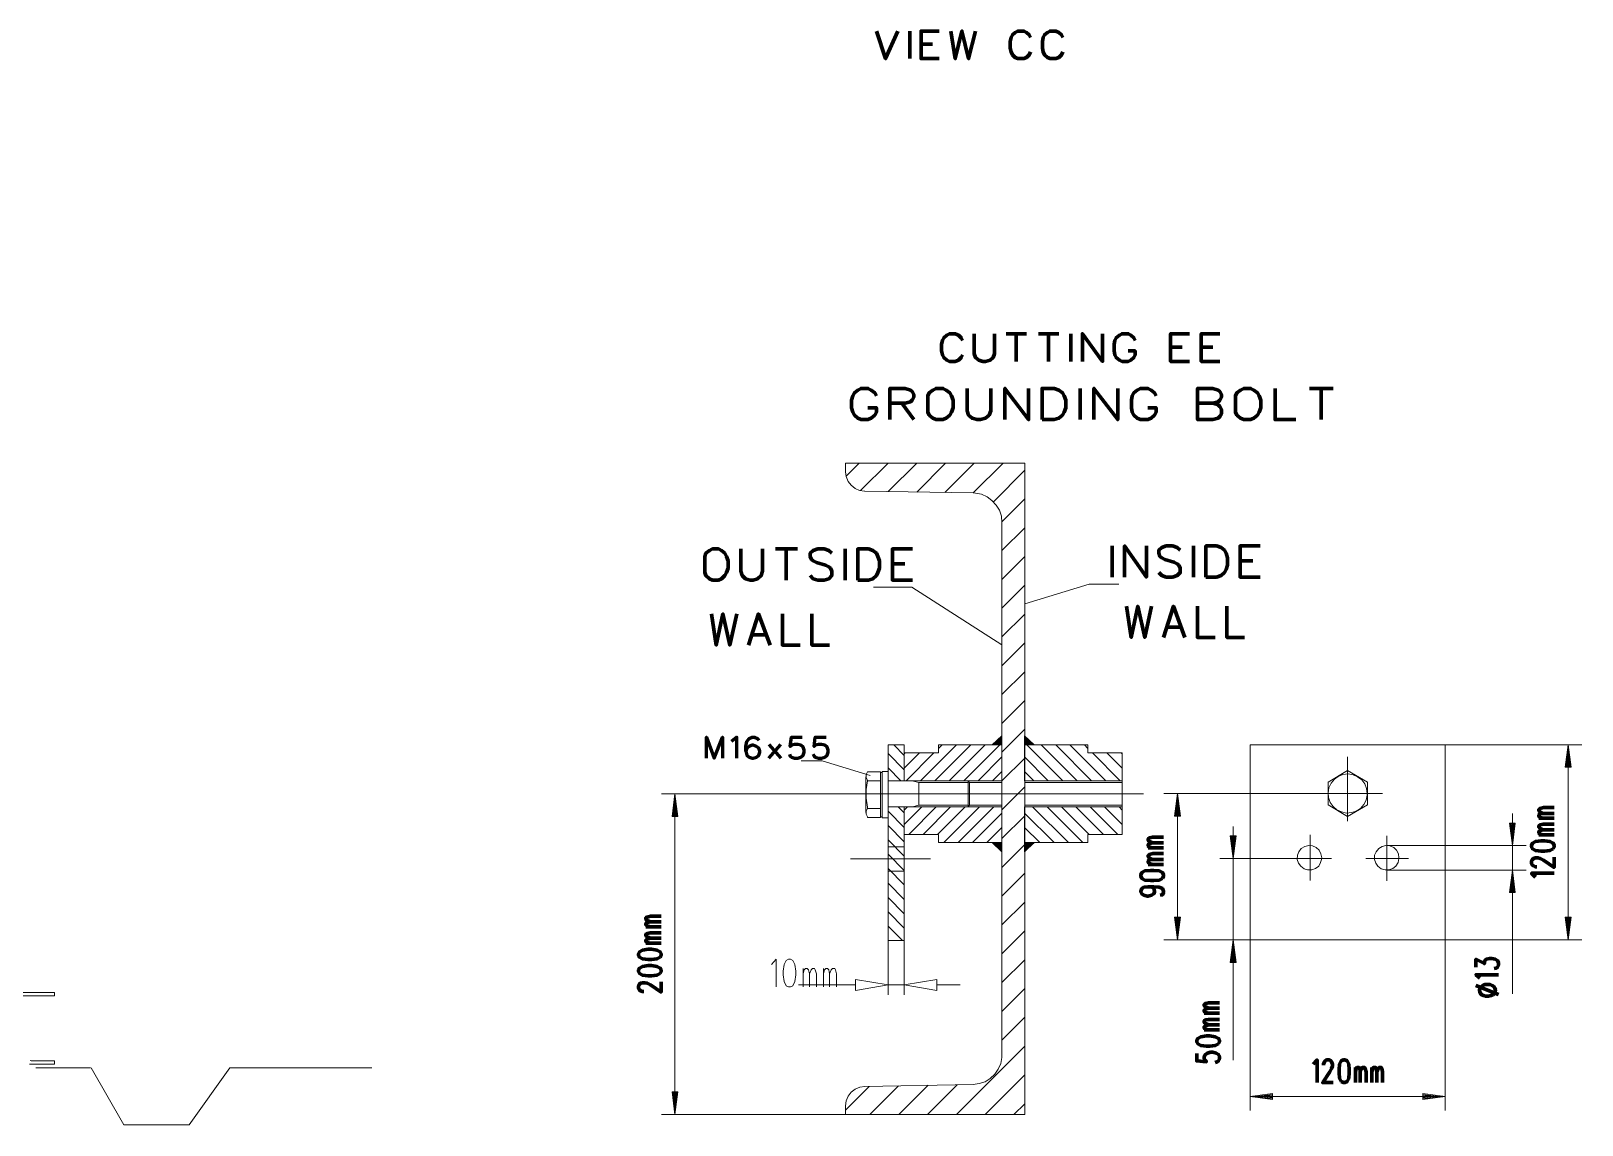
# Model space of a CAD drawing. Header units: metres. Extents: x 1223 to 5739, y -151236 to 19014.
# Drawn here: x 5093.3 to 5207.6, y -150854.6 to -150774 of the extents above; entities that cross this region are included whole.
import ezdxf

# ---------------------------------------------------------------- set-up
doc = ezdxf.new("R2010")
doc.units = ezdxf.units.M
doc.layers.add('PDF_Geometry', color=7, linetype='Continuous')

msp = doc.modelspace()

# ---------------------------------------------------------------- linework, layer by layer
at = {"layer": 'PDF_Geometry', "color": 8, "lineweight": 90}
for points in [[(5155.587, -150774.037), (5156.257, -150776.069), (5157.172, -150774.037)], [(5158.045, -150776.069), (5158.045, -150774.037)], [(5160.22, -150776.069), (5158.879, -150776.069), (5158.879, -150774.037), (5160.22, -150774.037)], [(5161.073, -150774.037), (5161.398, -150776.069), (5161.886, -150774.037), (5162.374, -150776.069), (5162.882, -150774.037)], [(5166.946, -150775.581), (5166.844, -150775.785), (5166.641, -150775.988), (5166.438, -150776.069), (5166.011, -150776.069), (5165.808, -150775.988), (5165.604, -150775.785), (5165.503, -150775.581), (5165.442, -150775.297), (5165.442, -150774.809), (5165.503, -150774.525), (5165.604, -150774.322), (5165.808, -150774.139), (5166.011, -150774.037), (5166.438, -150774.037), (5166.641, -150774.139), (5166.844, -150774.322), (5166.946, -150774.525)], [(5169.323, -150775.581), (5169.221, -150775.785), (5169.018, -150775.988), (5168.815, -150776.069), (5168.388, -150776.069), (5168.185, -150775.988), (5167.982, -150775.785), (5167.88, -150775.581), (5167.819, -150775.297), (5167.819, -150774.809), (5167.88, -150774.525), (5167.982, -150774.322), (5168.185, -150774.139), (5168.388, -150774.037), (5168.815, -150774.037), (5169.018, -150774.139), (5169.221, -150774.322), (5169.323, -150774.525)], [(5158.879, -150775.013), (5159.712, -150775.013)], [(5161.927, -150797.893), (5161.825, -150798.096), (5161.622, -150798.299), (5161.398, -150798.381), (5160.972, -150798.381), (5160.768, -150798.299), (5160.545, -150798.096), (5160.443, -150797.893), (5160.382, -150797.608), (5160.382, -150797.121), (5160.443, -150796.836), (5160.545, -150796.633), (5160.768, -150796.45), (5160.972, -150796.349), (5161.398, -150796.349), (5161.622, -150796.45), (5161.825, -150796.633), (5161.927, -150796.836)], [(5162.8, -150796.349), (5162.8, -150797.812), (5162.882, -150798.096), (5163.125, -150798.299), (5163.43, -150798.381), (5163.633, -150798.381), (5163.959, -150798.299), (5164.182, -150798.096), (5164.284, -150797.812), (5164.284, -150796.349)], [(5165.157, -150796.349), (5166.641, -150796.349)], [(5165.889, -150798.381), (5165.889, -150796.349)], [(5167.535, -150796.349), (5169.018, -150796.349)], [(5168.266, -150798.381), (5168.266, -150796.349)], [(5169.912, -150798.381), (5169.912, -150796.349)], [(5170.766, -150798.381), (5170.766, -150796.349), (5172.249, -150798.381), (5172.249, -150796.349)], [(5174.139, -150797.608), (5174.647, -150797.608), (5174.647, -150797.893), (5174.545, -150798.096), (5174.342, -150798.299), (5174.139, -150798.381), (5173.692, -150798.381), (5173.489, -150798.299), (5173.265, -150798.096), (5173.164, -150797.893), (5173.103, -150797.608), (5173.103, -150797.121), (5173.164, -150796.836), (5173.265, -150796.633), (5173.489, -150796.45), (5173.692, -150796.349), (5174.139, -150796.349), (5174.342, -150796.45), (5174.545, -150796.633), (5174.647, -150796.836)], [(5178.65, -150798.381), (5177.268, -150798.381), (5177.268, -150796.349), (5178.65, -150796.349)], [(5180.906, -150798.381), (5179.524, -150798.381), (5179.524, -150796.349), (5180.906, -150796.349)], [(5177.268, -150797.324), (5178.122, -150797.324)], [(5179.524, -150797.324), (5180.377, -150797.324)]]:
    msp.add_lwpolyline(points, dxfattribs=at)
at = {"layer": 'PDF_Geometry', "color": 8, "lineweight": 100}
for points in [[(5154.957, -150801.794), (5155.587, -150801.794), (5155.587, -150802.12), (5155.465, -150802.343), (5155.201, -150802.567), (5154.957, -150802.668), (5154.449, -150802.668), (5154.205, -150802.567), (5153.961, -150802.343), (5153.839, -150802.12), (5153.758, -150801.794), (5153.758, -150801.246), (5153.839, -150800.921), (5153.961, -150800.697), (5154.205, -150800.494), (5154.449, -150800.372), (5154.957, -150800.372), (5155.201, -150800.494), (5155.465, -150800.697), (5155.587, -150800.921)], [(5156.582, -150802.668), (5156.582, -150800.372), (5157.7, -150800.372), (5158.086, -150800.494), (5158.208, -150800.596), (5158.33, -150800.819), (5158.33, -150801.022), (5158.208, -150801.246), (5158.086, -150801.368), (5157.7, -150801.469), (5156.582, -150801.469)], [(5162.272, -150800.372), (5162.272, -150802.018), (5162.374, -150802.343), (5162.638, -150802.567), (5163.004, -150802.668), (5163.247, -150802.668), (5163.613, -150802.567), (5163.898, -150802.343), (5164.02, -150802.018), (5164.02, -150800.372)], [(5165.056, -150802.668), (5165.056, -150800.372), (5166.803, -150802.668), (5166.803, -150800.372)], [(5170.603, -150802.668), (5170.603, -150800.372)], [(5171.619, -150802.668), (5171.619, -150800.372), (5173.367, -150802.668), (5173.367, -150800.372)], [(5175.582, -150801.794), (5176.191, -150801.794), (5176.191, -150802.12), (5176.069, -150802.343), (5175.826, -150802.567), (5175.582, -150802.668), (5175.053, -150802.668), (5174.81, -150802.567), (5174.566, -150802.343), (5174.444, -150802.12), (5174.383, -150801.794), (5174.383, -150801.246), (5174.444, -150800.921), (5174.566, -150800.697), (5174.81, -150800.494), (5175.053, -150800.372), (5175.582, -150800.372), (5175.826, -150800.494), (5176.069, -150800.697), (5176.191, -150800.921)], [(5179.26, -150801.469), (5180.377, -150801.469), (5180.763, -150801.368), (5180.885, -150801.246), (5181.007, -150801.022), (5181.007, -150800.819), (5180.885, -150800.596), (5180.763, -150800.494), (5180.377, -150800.372), (5179.26, -150800.372), (5179.26, -150802.668), (5180.377, -150802.668), (5180.763, -150802.567), (5180.885, -150802.445), (5181.007, -150802.241), (5181.007, -150801.916), (5180.885, -150801.693), (5180.763, -150801.571), (5180.377, -150801.469)], [(5186.494, -150802.668), (5184.97, -150802.668), (5184.97, -150800.372)], [(5187.51, -150800.372), (5189.257, -150800.372)], [(5188.363, -150802.668), (5188.363, -150800.372)], [(5157.456, -150801.469), (5158.33, -150802.668)], [(5145.589, -150812.198), (5145.589, -150813.844), (5145.691, -150814.169), (5145.935, -150814.393), (5146.28, -150814.495), (5146.504, -150814.495), (5146.829, -150814.393), (5147.093, -150814.169), (5147.194, -150813.844), (5147.194, -150812.198)], [(5148.15, -150812.198), (5149.755, -150812.198)], [(5148.942, -150814.495), (5148.942, -150812.198)], [(5150.71, -150814.169), (5150.933, -150814.393), (5151.258, -150814.495), (5151.726, -150814.495), (5152.071, -150814.393), (5152.295, -150814.169), (5152.295, -150813.844), (5152.193, -150813.621), (5152.071, -150813.519), (5151.827, -150813.397), (5151.157, -150813.194), (5150.933, -150813.072), (5150.791, -150812.97), (5150.71, -150812.747), (5150.71, -150812.523), (5150.933, -150812.32), (5151.258, -150812.198), (5151.726, -150812.198), (5152.071, -150812.32), (5152.295, -150812.523)], [(5153.27, -150814.495), (5153.27, -150812.198)], [(5158.249, -150814.495), (5156.765, -150814.495), (5156.765, -150812.198), (5158.249, -150812.198)], [(5172.96, -150814.271), (5172.96, -150811.975)], [(5173.875, -150814.271), (5173.875, -150811.975), (5175.48, -150814.271), (5175.48, -150811.975)], [(5176.394, -150813.946), (5176.618, -150814.169), (5176.943, -150814.271), (5177.41, -150814.271), (5177.756, -150814.169), (5177.979, -150813.946), (5177.979, -150813.621), (5177.878, -150813.397), (5177.756, -150813.296), (5177.512, -150813.174), (5176.842, -150812.97), (5176.618, -150812.849), (5176.476, -150812.747), (5176.394, -150812.523), (5176.394, -150812.3), (5176.618, -150812.097), (5176.943, -150811.975), (5177.41, -150811.975), (5177.756, -150812.097), (5177.979, -150812.3)], [(5178.955, -150814.271), (5178.955, -150811.975)], [(5183.872, -150814.271), (5182.389, -150814.271), (5182.389, -150811.975), (5183.872, -150811.975)], [(5156.765, -150813.296), (5157.68, -150813.296)], [(5182.389, -150813.072), (5183.324, -150813.072)], [(5143.435, -150816.994), (5143.781, -150819.29), (5144.268, -150816.994), (5144.776, -150819.29), (5145.284, -150816.994)], [(5146.158, -150819.29), (5146.89, -150816.994), (5147.743, -150819.29)], [(5149.958, -150819.29), (5148.658, -150819.29), (5148.658, -150816.994)], [(5152.132, -150819.29), (5150.832, -150819.29), (5150.832, -150816.994)], [(5174.017, -150816.425), (5174.362, -150818.721), (5174.85, -150816.425), (5175.358, -150818.721), (5175.866, -150816.425)], [(5176.74, -150818.721), (5177.471, -150816.425), (5178.325, -150818.721)], [(5180.54, -150818.721), (5179.239, -150818.721), (5179.239, -150816.425)], [(5182.714, -150818.721), (5181.414, -150818.721), (5181.414, -150816.425)], [(5176.943, -150817.969), (5178.02, -150817.969)], [(5146.361, -150818.538), (5147.438, -150818.538)]]:
    msp.add_lwpolyline(points, dxfattribs=at)
for points in [[(5159.732, -150802.567), (5159.976, -150802.668), (5160.484, -150802.668), (5160.728, -150802.567), (5160.992, -150802.343), (5161.114, -150802.12), (5161.236, -150801.794), (5161.236, -150801.246), (5161.114, -150800.921), (5160.992, -150800.697), (5160.728, -150800.494), (5160.484, -150800.372), (5159.976, -150800.372), (5159.732, -150800.494), (5159.468, -150800.697), (5159.366, -150800.921), (5159.366, -150801.246), (5159.366, -150801.794), (5159.366, -150802.12), (5159.468, -150802.343)], [(5167.799, -150802.668), (5167.799, -150800.372), (5168.673, -150800.372), (5169.039, -150800.494), (5169.303, -150800.697), (5169.425, -150800.921), (5169.547, -150801.246), (5169.547, -150801.794), (5169.425, -150802.12), (5169.303, -150802.343), (5169.039, -150802.567), (5168.673, -150802.668)], [(5182.409, -150802.567), (5182.673, -150802.668), (5183.161, -150802.668), (5183.405, -150802.567), (5183.669, -150802.343), (5183.791, -150802.12), (5183.913, -150801.794), (5183.913, -150801.246), (5183.791, -150800.921), (5183.669, -150800.697), (5183.405, -150800.494), (5183.161, -150800.372), (5182.673, -150800.372), (5182.409, -150800.494), (5182.145, -150800.697), (5182.043, -150800.921), (5182.043, -150801.246), (5182.043, -150801.794), (5182.043, -150802.12), (5182.145, -150802.343)], [(5143.273, -150814.393), (5143.496, -150814.495), (5143.943, -150814.495), (5144.167, -150814.393), (5144.411, -150814.169), (5144.533, -150813.946), (5144.654, -150813.621), (5144.654, -150813.072), (5144.533, -150812.747), (5144.411, -150812.523), (5144.167, -150812.32), (5143.943, -150812.198), (5143.496, -150812.198), (5143.273, -150812.32), (5143.009, -150812.523), (5142.927, -150812.747), (5142.927, -150813.072), (5142.927, -150813.621), (5142.927, -150813.946), (5143.009, -150814.169)], [(5154.205, -150814.495), (5154.205, -150812.198), (5154.997, -150812.198), (5155.323, -150812.32), (5155.587, -150812.523), (5155.688, -150812.747), (5155.81, -150813.072), (5155.81, -150813.621), (5155.688, -150813.946), (5155.587, -150814.169), (5155.323, -150814.393), (5154.997, -150814.495)], [(5179.869, -150814.271), (5179.869, -150811.975), (5180.641, -150811.975), (5180.987, -150812.097), (5181.231, -150812.3), (5181.353, -150812.523), (5181.454, -150812.849), (5181.454, -150813.397), (5181.353, -150813.722), (5181.231, -150813.946), (5180.987, -150814.169), (5180.641, -150814.271)]]:
    msp.add_lwpolyline(points, close=True, dxfattribs=at)
at = {"layer": 'PDF_Geometry', "color": 8, "lineweight": 13}
for points in [[(5139.737, -150853.875), (5153.311, -150853.875), (5166.519, -150853.875), (5166.519, -150805.879), (5153.311, -150805.879), (5153.311, -150806.509), (5153.351, -150806.874), (5153.494, -150807.22), (5153.717, -150807.504), (5154.022, -150807.748), (5154.347, -150807.89), (5154.713, -150807.951), (5154.733, -150807.951), (5162.719, -150808.073), (5162.882, -150808.094), (5163.329, -150808.175), (5163.735, -150808.358), (5164.101, -150808.622), (5164.406, -150808.967), (5164.649, -150809.353), (5164.792, -150809.78), (5164.832, -150810.248), (5164.832, -150849.506), (5164.832, -150849.669), (5164.751, -150850.116), (5164.568, -150850.542), (5164.304, -150850.908), (5163.979, -150851.233), (5163.593, -150851.457), (5163.166, -150851.599), (5162.719, -150851.66), (5154.733, -150851.802), (5154.367, -150851.863), (5154.022, -150852.005), (5153.717, -150852.229), (5153.494, -150852.534), (5153.351, -150852.879), (5153.311, -150853.245), (5153.311, -150853.875)], [(5153.351, -150806.834), (5154.307, -150805.879)], [(5154.408, -150807.89), (5156.44, -150805.879)], [(5156.46, -150807.972), (5158.553, -150805.879)], [(5158.553, -150808.012), (5160.687, -150805.879)], [(5160.626, -150808.053), (5162.8, -150805.879)], [(5162.719, -150808.073), (5164.914, -150805.879)], [(5164.202, -150808.724), (5166.519, -150806.407)], [(5164.832, -150810.207), (5166.519, -150808.52)], [(5164.832, -150812.32), (5166.519, -150810.654)], [(5164.832, -150814.454), (5166.519, -150812.767)], [(5166.519, -150816.242), (5171.253, -150814.799), (5173.448, -150814.799)], [(5155.363, -150815.023), (5158.188, -150815.023), (5164.832, -150819.27)], [(5164.832, -150816.567), (5166.519, -150814.881)], [(5164.832, -150818.68), (5166.519, -150817.014)], [(5164.832, -150820.814), (5166.519, -150819.127)], [(5164.832, -150822.927), (5166.519, -150821.261)], [(5164.832, -150825.061), (5166.519, -150823.374)], [(5164.162, -150826.646), (5164.69, -150826.118)], [(5164.202, -150826.646), (5164.832, -150826.016)], [(5164.263, -150826.646), (5164.832, -150826.057)], [(5164.304, -150826.646), (5164.832, -150826.097)], [(5164.345, -150826.646), (5164.832, -150826.138)], [(5164.385, -150826.646), (5164.832, -150826.179)], [(5164.426, -150826.646), (5164.832, -150826.219)], [(5164.467, -150826.646), (5164.832, -150826.28)], [(5164.832, -150827.174), (5166.519, -150825.488)], [(5173.692, -150831.198), (5166.499, -150831.198), (5166.499, -150833.839), (5167.21, -150833.839), (5166.499, -150834.51), (5166.499, -150833.839), (5171.172, -150833.839), (5171.172, -150833.25), (5173.692, -150833.25), (5173.692, -150827.235), (5171.172, -150827.235), (5171.172, -150826.646), (5166.499, -150826.646), (5166.499, -150825.975), (5167.21, -150826.646), (5166.499, -150826.646), (5166.499, -150829.288), (5173.692, -150829.288)], [(5166.499, -150826.016), (5167.128, -150826.646)], [(5166.499, -150826.057), (5167.088, -150826.646)], [(5166.499, -150826.097), (5167.047, -150826.646)], [(5166.499, -150826.138), (5167.007, -150826.646)], [(5166.499, -150826.179), (5166.966, -150826.646)], [(5166.499, -150826.219), (5166.905, -150826.646)], [(5166.499, -150826.28), (5166.864, -150826.646)], [(5166.641, -150826.118), (5167.169, -150826.646)], [(5156.44, -150827.276), (5157.639, -150828.475)], [(5156.867, -150826.646), (5157.639, -150827.418)], [(5157.639, -150827.296), (5157.7, -150827.235)], [(5157.639, -150828.353), (5158.757, -150827.235)], [(5157.781, -150829.288), (5159.813, -150827.235)], [(5158.838, -150829.288), (5161.48, -150826.646)], [(5159.895, -150829.288), (5162.536, -150826.646)], [(5160.159, -150826.91), (5160.423, -150826.646)], [(5160.951, -150829.288), (5163.593, -150826.646)], [(5162.028, -150829.288), (5164.67, -150826.646), (5164.832, -150826.483)], [(5164.121, -150826.646), (5164.182, -150826.585)], [(5164.507, -150826.646), (5164.832, -150826.321)], [(5164.548, -150826.646), (5164.832, -150826.361)], [(5164.588, -150826.646), (5164.832, -150826.402)], [(5164.629, -150826.646), (5164.832, -150826.443)], [(5164.731, -150826.646), (5164.832, -150826.524)], [(5164.771, -150826.646), (5164.832, -150826.565)], [(5164.812, -150826.646), (5164.832, -150826.605)], [(5166.499, -150826.321), (5166.824, -150826.646)], [(5166.499, -150826.361), (5166.783, -150826.646)], [(5166.499, -150826.402), (5166.742, -150826.646)], [(5166.499, -150826.443), (5166.702, -150826.646)], [(5166.499, -150826.483), (5166.661, -150826.646)], [(5166.499, -150826.524), (5166.62, -150826.646)], [(5166.499, -150826.565), (5166.58, -150826.646)], [(5166.499, -150826.605), (5166.539, -150826.646)], [(5166.681, -150826.646), (5169.323, -150829.288)], [(5167.149, -150826.585), (5167.21, -150826.646)], [(5167.738, -150826.646), (5170.38, -150829.288)], [(5168.795, -150826.646), (5171.436, -150829.288)], [(5169.851, -150826.646), (5172.493, -150829.288)], [(5170.928, -150826.646), (5171.172, -150826.91)], [(5171.518, -150827.235), (5173.55, -150829.288)], [(5172.574, -150827.235), (5173.692, -150828.353)], [(5173.631, -150827.235), (5173.692, -150827.296)], [(5197.507, -150826.626), (5207.586, -150826.626)], [(5206.407, -150828.292), (5206.57, -150827.052), (5206.732, -150828.292)], [(5206.57, -150826.626), (5206.57, -150841.012)], [(5150.039, -150827.825), (5151.584, -150827.825), (5155.119, -150828.901)], [(5156.44, -150828.333), (5157.395, -150829.288)], [(5163.085, -150829.288), (5164.832, -150827.52)], [(5164.832, -150829.288), (5166.519, -150827.621)], [(5166.499, -150827.52), (5168.246, -150829.288)], [(5190.314, -150827.52), (5190.314, -150832.254)], [(5206.468, -150828.292), (5206.57, -150827.499), (5206.671, -150828.292)], [(5206.529, -150828.292), (5206.57, -150827.926), (5206.61, -150828.292)], [(5154.815, -150831.624), (5154.815, -150828.983)], [(5155.891, -150829.288), (5154.936, -150829.288), (5154.835, -150829.917), (5154.835, -150830.568), (5154.916, -150831.218), (5154.936, -150831.32), (5154.835, -150831.523), (5154.835, -150831.746), (5154.916, -150831.949), (5154.936, -150831.99), (5155.891, -150831.99), (5155.891, -150828.617), (5154.936, -150828.617), (5154.835, -150828.82), (5154.835, -150829.044), (5154.916, -150829.247), (5154.936, -150829.288)], [(5155.891, -150828.678), (5156.013, -150828.678)], [(5158.208, -150829.288), (5158.716, -150829.409)], [(5158.249, -150831.198), (5158.716, -150831.076), (5158.716, -150829.409), (5162.353, -150829.409)], [(5162.455, -150829.409), (5162.353, -150829.288), (5162.353, -150831.198), (5162.455, -150831.076)], [(5164.832, -150831.076), (5162.455, -150831.076), (5162.455, -150829.409), (5164.832, -150829.409)], [(5164.141, -150829.288), (5164.832, -150828.597)], [(5164.832, -150831.421), (5166.519, -150829.735)], [(5166.499, -150828.597), (5167.189, -150829.288)], [(5166.499, -150829.409), (5173.692, -150829.409)], [(5139.737, -150830.243), (5151.949, -150830.243), (5175.277, -150830.243)], [(5140.57, -150831.909), (5140.733, -150830.69), (5140.895, -150831.909)], [(5140.733, -150830.243), (5140.733, -150853.875)], [(5176.76, -150830.222), (5187.083, -150830.222), (5192.894, -150830.222)], [(5177.614, -150831.889), (5177.776, -150830.649), (5177.939, -150831.889)], [(5177.776, -150830.222), (5177.776, -150841.012)], [(5140.631, -150831.909), (5140.733, -150831.116), (5140.855, -150831.909)], [(5140.692, -150831.929), (5140.733, -150831.563), (5140.794, -150831.929)], [(5154.936, -150831.99), (5154.916, -150831.949), (5154.835, -150831.746), (5154.835, -150831.523), (5154.936, -150831.32), (5155.891, -150831.32)], [(5155.891, -150831.929), (5156.013, -150831.929)], [(5156.44, -150831.523), (5157.639, -150832.722)], [(5157.192, -150831.198), (5157.639, -150831.645)], [(5157.639, -150831.441), (5157.883, -150831.198)], [(5157.639, -150832.498), (5158.939, -150831.198)], [(5157.964, -150833.25), (5159.996, -150831.198)], [(5158.716, -150831.076), (5162.353, -150831.076)], [(5159.021, -150833.25), (5161.053, -150831.198)], [(5160.077, -150833.25), (5162.13, -150831.198)], [(5160.545, -150833.839), (5163.186, -150831.198)], [(5161.601, -150833.839), (5164.243, -150831.198)], [(5162.658, -150833.839), (5164.832, -150831.665)], [(5164.832, -150833.534), (5166.519, -150831.868)], [(5166.499, -150831.076), (5173.692, -150831.076)], [(5166.499, -150831.665), (5168.673, -150833.839)], [(5167.088, -150831.198), (5169.729, -150833.839)], [(5168.165, -150831.198), (5170.786, -150833.839)], [(5169.221, -150831.198), (5171.253, -150833.25)], [(5170.278, -150831.198), (5172.31, -150833.25)], [(5171.335, -150831.198), (5173.387, -150833.25)], [(5172.391, -150831.198), (5173.692, -150832.498)], [(5173.468, -150831.198), (5173.692, -150831.441)], [(5177.675, -150831.889), (5177.776, -150831.096), (5177.878, -150831.889)], [(5177.715, -150831.889), (5177.776, -150831.523), (5177.817, -150831.889)], [(5202.465, -150831.706), (5202.465, -150844.995)], [(5156.44, -150832.579), (5157.639, -150833.778)], [(5163.715, -150833.839), (5164.832, -150832.722)], [(5166.499, -150832.722), (5167.616, -150833.839)], [(5181.881, -150832.661), (5181.881, -150849.872)], [(5202.303, -150832.397), (5202.465, -150833.616), (5202.628, -150832.397)], [(5202.343, -150832.397), (5202.465, -150833.189), (5202.567, -150832.397)], [(5202.404, -150832.376), (5202.465, -150832.742), (5202.506, -150832.376)], [(5156.44, -150833.636), (5157.639, -150834.835)], [(5156.44, -150834.144), (5157.639, -150834.144)], [(5164.121, -150833.839), (5164.832, -150833.839), (5164.832, -150834.51), (5164.121, -150833.839), (5164.182, -150833.9)], [(5164.162, -150833.839), (5164.69, -150834.368)], [(5164.202, -150833.839), (5164.832, -150834.469)], [(5164.263, -150833.839), (5164.832, -150834.429)], [(5164.304, -150833.839), (5164.832, -150834.388)], [(5164.345, -150833.839), (5164.832, -150834.347)], [(5164.385, -150833.839), (5164.832, -150834.307)], [(5164.426, -150833.839), (5164.832, -150834.266)], [(5164.467, -150833.839), (5164.832, -150834.225)], [(5164.507, -150833.839), (5164.832, -150834.185)], [(5164.548, -150833.839), (5164.832, -150834.144)], [(5164.588, -150833.839), (5164.832, -150834.083)], [(5164.629, -150833.839), (5164.832, -150834.042)], [(5164.67, -150833.839), (5164.832, -150834.002)], [(5164.731, -150833.839), (5164.832, -150833.961)], [(5164.771, -150833.839), (5164.832, -150833.921)], [(5164.792, -150833.839), (5164.832, -150833.799)], [(5164.812, -150833.839), (5164.832, -150833.88)], [(5164.832, -150835.668), (5166.519, -150833.981)], [(5166.499, -150833.799), (5166.56, -150833.839)], [(5166.499, -150834.388), (5167.047, -150833.839)], [(5166.499, -150834.429), (5167.088, -150833.839)], [(5166.499, -150834.469), (5167.128, -150833.839)], [(5166.499, -150833.88), (5166.539, -150833.839)], [(5166.499, -150833.921), (5166.58, -150833.839)], [(5166.499, -150833.961), (5166.62, -150833.839)], [(5166.499, -150834.002), (5166.661, -150833.839)], [(5166.499, -150834.042), (5166.702, -150833.839)], [(5166.499, -150834.083), (5166.742, -150833.839)], [(5166.499, -150834.144), (5166.783, -150833.839)], [(5166.499, -150834.185), (5166.824, -150833.839)], [(5166.499, -150834.225), (5166.864, -150833.839)], [(5166.499, -150834.266), (5166.905, -150833.839)], [(5166.499, -150834.307), (5166.966, -150833.839)], [(5166.499, -150834.347), (5167.007, -150833.839)], [(5166.641, -150834.368), (5167.169, -150833.839)], [(5167.149, -150833.9), (5167.21, -150833.839)], [(5181.718, -150833.352), (5181.881, -150834.591), (5182.043, -150833.352)], [(5181.779, -150833.352), (5181.881, -150834.144), (5181.983, -150833.352)], [(5181.84, -150833.352), (5181.881, -150833.717), (5181.942, -150833.352)], [(5187.55, -150833.27), (5187.55, -150836.623)], [(5193.199, -150833.331), (5193.199, -150836.664)], [(5193.199, -150834.063), (5203.461, -150834.063)], [(5153.677, -150835.038), (5159.569, -150835.038)], [(5156.44, -150834.693), (5157.639, -150835.892)], [(5180.885, -150835.018), (5185.945, -150835.018), (5189.115, -150835.018)], [(5191.655, -150835.018), (5194.805, -150835.018)], [(5156.44, -150835.749), (5157.639, -150836.948)], [(5156.44, -150835.953), (5157.639, -150835.953)], [(5164.832, -150837.781), (5166.519, -150836.095)], [(5193.199, -150835.871), (5203.461, -150835.871)], [(5202.303, -150837.538), (5202.465, -150836.298), (5202.628, -150837.538)], [(5156.44, -150836.826), (5157.639, -150838.025)], [(5202.343, -150837.538), (5202.465, -150836.745), (5202.567, -150837.538)], [(5202.404, -150837.538), (5202.465, -150837.172), (5202.506, -150837.538)], [(5156.44, -150837.883), (5157.639, -150839.082)], [(5164.832, -150839.895), (5166.519, -150838.228)], [(5156.44, -150838.94), (5157.639, -150840.138)], [(5156.44, -150839.996), (5157.497, -150841.053)], [(5177.614, -150839.346), (5177.776, -150840.586), (5177.939, -150839.346)], [(5177.675, -150839.346), (5177.776, -150840.138), (5177.878, -150839.346)], [(5177.715, -150839.346), (5177.776, -150839.712), (5177.817, -150839.346)], [(5206.407, -150839.346), (5206.57, -150840.586), (5206.732, -150839.346)], [(5206.468, -150839.346), (5206.57, -150840.138), (5206.671, -150839.346)], [(5206.529, -150839.346), (5206.57, -150839.712), (5206.61, -150839.346)], [(5156.44, -150845.056), (5156.44, -150841.033)], [(5157.639, -150845.056), (5157.639, -150841.033)], [(5164.832, -150842.028), (5166.519, -150840.342)], [(5176.76, -150841.012), (5183.12, -150841.012), (5180.885, -150841.012)], [(5183.12, -150853.57), (5183.12, -150841.012)], [(5197.507, -150853.57), (5197.507, -150841.012), (5207.586, -150841.012)], [(5181.718, -150842.699), (5181.881, -150841.459), (5182.043, -150842.699)], [(5181.779, -150842.699), (5181.881, -150841.886), (5181.983, -150842.699)], [(5148.19, -150844.467), (5148.19, -150842.435), (5147.845, -150842.821)], [(5150.182, -150844.467), (5150.182, -150843.105)], [(5150.182, -150843.512), (5150.263, -150843.207), (5150.364, -150843.105), (5150.486, -150843.105), (5150.588, -150843.207), (5150.649, -150843.512), (5150.649, -150844.467)], [(5150.649, -150843.512), (5150.771, -150843.207), (5150.872, -150843.105), (5151.015, -150843.105), (5151.076, -150843.207), (5151.157, -150843.512), (5151.157, -150844.467)], [(5151.685, -150844.467), (5151.685, -150843.105)], [(5151.685, -150843.512), (5151.766, -150843.207), (5151.848, -150843.105), (5151.97, -150843.105), (5152.071, -150843.207), (5152.132, -150843.512), (5152.132, -150844.467)], [(5152.132, -150843.512), (5152.254, -150843.207), (5152.356, -150843.105), (5152.518, -150843.105), (5152.579, -150843.207), (5152.64, -150843.512), (5152.64, -150844.467)], [(5164.832, -150844.142), (5166.519, -150842.475)], [(5181.84, -150842.699), (5181.881, -150842.333), (5181.942, -150842.699)], [(5149.836, -150844.324), (5154.042, -150844.324)], [(5157.639, -150844.324), (5156.44, -150844.324), (5154.042, -150843.938), (5154.042, -150844.731), (5156.44, -150844.324)], [(5160.037, -150844.324), (5161.764, -150844.324)], [(5164.832, -150846.275), (5166.519, -150844.589)], [(5088.774, -150844.893), (5095.012, -150844.893), (5095.012, -150845.137), (5088.896, -150845.137)], [(5164.832, -150848.388), (5166.519, -150846.702)], [(5161.48, -150853.875), (5166.519, -150848.835)], [(5093.204, -150849.892), (5093.285, -150849.933), (5095.012, -150849.933), (5095.012, -150850.177), (5093.163, -150850.177)], [(5093.631, -150850.441), (5097.654, -150850.441)], [(5097.715, -150850.441), (5100.113, -150854.647), (5104.929, -150854.647), (5107.916, -150850.441), (5118.401, -150850.441)], [(5163.593, -150853.875), (5166.519, -150850.949)], [(5140.57, -150852.209), (5140.733, -150853.428), (5140.895, -150852.209)], [(5140.631, -150852.209), (5140.733, -150853.001), (5140.855, -150852.209)], [(5140.692, -150852.188), (5140.733, -150852.554), (5140.794, -150852.188)], [(5153.311, -150853.55), (5155.058, -150851.802)], [(5155.099, -150853.875), (5157.212, -150851.762)], [(5157.233, -150853.875), (5159.387, -150851.721)], [(5159.346, -150853.875), (5161.54, -150851.68)], [(5183.12, -150852.554), (5197.507, -150852.554)], [(5184.787, -150852.392), (5183.547, -150852.554), (5184.787, -150852.717)], [(5184.787, -150852.452), (5183.994, -150852.554), (5184.787, -150852.656)], [(5184.787, -150852.513), (5184.421, -150852.554), (5184.787, -150852.595)], [(5195.841, -150852.392), (5197.08, -150852.554), (5195.841, -150852.717)], [(5195.841, -150852.452), (5196.654, -150852.554), (5195.841, -150852.656)], [(5195.841, -150852.513), (5196.207, -150852.554), (5195.841, -150852.595)], [(5165.706, -150853.875), (5166.519, -150853.082)]]:
    msp.add_lwpolyline(points, dxfattribs=at)
at = {"layer": 'PDF_Geometry', "color": 8, "lineweight": 60}
for points in [[(5143.069, -150827.621), (5143.069, -150826.077), (5143.618, -150827.621), (5144.248, -150826.077), (5144.248, -150827.621)], [(5145.305, -150827.621), (5145.305, -150826.077), (5144.898, -150826.382)], [(5145.955, -150827.113), (5146.036, -150827.398), (5146.199, -150827.54), (5146.422, -150827.621), (5146.504, -150827.621), (5146.747, -150827.54), (5146.91, -150827.398), (5146.991, -150827.174), (5146.991, -150827.113), (5146.91, -150826.89), (5146.747, -150826.748), (5146.504, -150826.666), (5146.422, -150826.666), (5146.199, -150826.748), (5146.036, -150826.89), (5145.955, -150827.113), (5145.955, -150826.748), (5146.036, -150826.382), (5146.199, -150826.158), (5146.422, -150826.077), (5146.605, -150826.077), (5146.829, -150826.158), (5146.91, -150826.3)], [(5149.166, -150827.316), (5149.226, -150827.479), (5149.328, -150827.54), (5149.552, -150827.621), (5149.795, -150827.621), (5150.019, -150827.54), (5150.182, -150827.398), (5150.263, -150827.174), (5150.263, -150827.032), (5150.182, -150826.808), (5150.019, -150826.666), (5149.795, -150826.605), (5149.552, -150826.605), (5149.328, -150826.666), (5149.226, -150826.748), (5149.328, -150826.077), (5150.121, -150826.077)], [(5150.913, -150827.316), (5150.994, -150827.479), (5151.076, -150827.54), (5151.319, -150827.621), (5151.543, -150827.621), (5151.787, -150827.54), (5151.949, -150827.398), (5152.031, -150827.174), (5152.031, -150827.032), (5151.949, -150826.808), (5151.787, -150826.666), (5151.543, -150826.605), (5151.319, -150826.605), (5151.076, -150826.666), (5150.994, -150826.748), (5151.076, -150826.077), (5151.868, -150826.077)], [(5147.662, -150827.621), (5148.536, -150826.605)], [(5147.662, -150826.605), (5148.536, -150827.621)]]:
    msp.add_lwpolyline(points, dxfattribs=at)
at = {"layer": 'PDF_Geometry', "color": 8, "lineweight": 13}
for points in [[(5164.832, -150826.646), (5164.832, -150825.975), (5164.121, -150826.646), (5164.832, -150826.646), (5160.159, -150826.646), (5160.159, -150827.235), (5157.639, -150827.235), (5157.639, -150829.288), (5164.832, -150829.288)], [(5157.639, -150829.288), (5156.44, -150829.288), (5156.44, -150826.646), (5157.639, -150826.646)], [(5197.507, -150826.626), (5183.12, -150826.626), (5183.12, -150841.012), (5197.507, -150841.012)], [(5206.793, -150828.292), (5206.57, -150826.626), (5206.346, -150828.292)], [(5190.314, -150831.909), (5188.871, -150831.055), (5188.871, -150829.389), (5190.314, -150828.536), (5191.777, -150829.389), (5191.777, -150831.055)], [(5156.44, -150832.01), (5156.013, -150832.01), (5156.013, -150828.597), (5156.44, -150828.597)], [(5191.756, -150830.222), (5191.716, -150829.857), (5191.574, -150829.511), (5191.35, -150829.206), (5191.045, -150828.983), (5190.72, -150828.841), (5190.354, -150828.78), (5189.968, -150828.82), (5189.623, -150828.962), (5189.338, -150829.166), (5189.095, -150829.45), (5188.932, -150829.796), (5188.871, -150830.161), (5188.912, -150830.527), (5189.034, -150830.873), (5189.257, -150831.177), (5189.521, -150831.421), (5189.867, -150831.584), (5190.232, -150831.665), (5190.598, -150831.624), (5190.944, -150831.523), (5191.269, -150831.32), (5191.513, -150831.035), (5191.675, -150830.71), (5191.756, -150830.344)], [(5140.956, -150831.909), (5140.733, -150830.243), (5140.529, -150831.909)], [(5178, -150831.889), (5177.776, -150830.222), (5177.553, -150831.889)], [(5157.639, -150831.198), (5156.44, -150831.198), (5156.44, -150841.053), (5157.639, -150841.053)], [(5160.159, -150833.25), (5157.639, -150833.25), (5157.639, -150831.198), (5164.832, -150831.198), (5164.832, -150833.839), (5160.159, -150833.839)], [(5202.465, -150834.063), (5202.242, -150832.397), (5202.668, -150832.397)], [(5181.881, -150835.018), (5181.657, -150833.352), (5182.104, -150833.352)], [(5188.404, -150834.957), (5188.343, -150834.672), (5188.221, -150834.408), (5187.997, -150834.205), (5187.733, -150834.083), (5187.449, -150834.063), (5187.164, -150834.124), (5186.9, -150834.286), (5186.717, -150834.51), (5186.615, -150834.774), (5186.595, -150835.079), (5186.697, -150835.363), (5186.859, -150835.587), (5187.103, -150835.77), (5187.367, -150835.851), (5187.672, -150835.851), (5187.936, -150835.749), (5188.18, -150835.566), (5188.322, -150835.302), (5188.404, -150835.018)], [(5194.093, -150834.957), (5194.053, -150834.672), (5193.91, -150834.408), (5193.707, -150834.205), (5193.423, -150834.083), (5193.138, -150834.063), (5192.854, -150834.124), (5192.61, -150834.286), (5192.427, -150834.51), (5192.305, -150834.774), (5192.305, -150835.079), (5192.386, -150835.363), (5192.549, -150835.587), (5192.793, -150835.77), (5193.077, -150835.851), (5193.362, -150835.851), (5193.646, -150835.749), (5193.87, -150835.566), (5194.032, -150835.302), (5194.093, -150835.018)], [(5202.668, -150837.517), (5202.465, -150835.871), (5202.242, -150837.517)], [(5177.776, -150841.012), (5177.553, -150839.346), (5178, -150839.346)], [(5206.57, -150841.012), (5206.346, -150839.346), (5206.793, -150839.346)], [(5182.104, -150842.679), (5181.881, -150841.012), (5181.657, -150842.679)], [(5148.922, -150844.385), (5149.105, -150844.467), (5149.247, -150844.467), (5149.43, -150844.385), (5149.572, -150844.081), (5149.653, -150843.593), (5149.653, -150843.308), (5149.572, -150842.821), (5149.43, -150842.536), (5149.247, -150842.435), (5149.105, -150842.435), (5148.922, -150842.536), (5148.779, -150842.821), (5148.718, -150843.308), (5148.718, -150843.593), (5148.779, -150844.081)], [(5160.037, -150843.938), (5157.639, -150844.324), (5160.037, -150844.731)], [(5140.733, -150853.875), (5140.529, -150852.209), (5140.956, -150852.209)], [(5184.787, -150852.331), (5184.787, -150852.778), (5183.12, -150852.554)], [(5197.507, -150852.554), (5195.861, -150852.778), (5195.861, -150852.331)]]:
    msp.add_lwpolyline(points, close=True, dxfattribs=at)
at = {"layer": 'PDF_Geometry', "color": 8, "lineweight": 70}
for points in [[(5204.741, -150831.685), (5204.497, -150831.584), (5204.416, -150831.502), (5204.416, -150831.381), (5204.497, -150831.32), (5204.741, -150831.259), (5205.534, -150831.259)], [(5204.741, -150832.051), (5204.497, -150831.99), (5204.416, -150831.909), (5204.416, -150831.807), (5204.497, -150831.726), (5204.741, -150831.685), (5205.534, -150831.685)], [(5205.534, -150832.051), (5204.416, -150832.051)], [(5204.741, -150832.905), (5204.497, -150832.783), (5204.416, -150832.722), (5204.416, -150832.6), (5204.497, -150832.539), (5204.741, -150832.478), (5205.534, -150832.478)], [(5204.741, -150833.27), (5204.497, -150833.209), (5204.416, -150833.128), (5204.416, -150833.026), (5204.497, -150832.945), (5204.741, -150832.905), (5205.534, -150832.905)], [(5175.947, -150833.86), (5175.704, -150833.758), (5175.622, -150833.677), (5175.622, -150833.555), (5175.704, -150833.494), (5175.947, -150833.433), (5176.74, -150833.433)], [(5175.947, -150834.225), (5175.704, -150834.164), (5175.622, -150834.083), (5175.622, -150833.981), (5175.704, -150833.9), (5175.947, -150833.86), (5176.74, -150833.86)], [(5176.74, -150834.225), (5175.622, -150834.225)], [(5205.534, -150833.27), (5204.416, -150833.27)], [(5175.947, -150835.079), (5175.704, -150834.957), (5175.622, -150834.896), (5175.622, -150834.774), (5175.704, -150834.713), (5175.947, -150834.652), (5176.74, -150834.652)], [(5175.947, -150835.445), (5175.704, -150835.384), (5175.622, -150835.302), (5175.622, -150835.201), (5175.704, -150835.119), (5175.947, -150835.079), (5176.74, -150835.079)], [(5176.74, -150835.445), (5175.622, -150835.445)], [(5205.534, -150834.916), (5205.534, -150835.668), (5204.741, -150835.14), (5204.497, -150835.018), (5204.335, -150834.957), (5204.172, -150834.957), (5204.01, -150835.018), (5203.949, -150835.079), (5203.867, -150835.18), (5203.867, -150835.404), (5203.949, -150835.506), (5204.01, -150835.546), (5204.172, -150835.627), (5204.253, -150835.627)], [(5205.534, -150836.095), (5203.867, -150836.095), (5204.172, -150836.379)], [(5176.496, -150837.72), (5176.659, -150837.68), (5176.74, -150837.517), (5176.74, -150837.416), (5176.659, -150837.233), (5176.415, -150837.131), (5176.029, -150837.09), (5175.622, -150837.09), (5175.866, -150837.131), (5176.029, -150837.233), (5176.09, -150837.416), (5176.09, -150837.456), (5176.029, -150837.619), (5175.866, -150837.72), (5175.622, -150837.781), (5175.541, -150837.781), (5175.297, -150837.72), (5175.155, -150837.619), (5175.074, -150837.456), (5175.074, -150837.416), (5175.155, -150837.233), (5175.297, -150837.131), (5175.622, -150837.09)], [(5138.924, -150839.671), (5138.68, -150839.57), (5138.599, -150839.488), (5138.599, -150839.366), (5138.68, -150839.326), (5138.924, -150839.265), (5139.717, -150839.265)], [(5138.924, -150840.057), (5138.68, -150839.976), (5138.599, -150839.915), (5138.599, -150839.813), (5138.68, -150839.732), (5138.924, -150839.671), (5139.717, -150839.671)], [(5139.717, -150840.057), (5138.599, -150840.057)], [(5138.924, -150840.89), (5138.68, -150840.789), (5138.599, -150840.707), (5138.599, -150840.586), (5138.68, -150840.545), (5138.924, -150840.484), (5139.717, -150840.484)], [(5138.924, -150841.256), (5138.68, -150841.195), (5138.599, -150841.134), (5138.599, -150841.012), (5138.68, -150840.951), (5138.924, -150840.89), (5139.717, -150840.89)], [(5139.717, -150841.256), (5138.599, -150841.256)], [(5201.104, -150843.126), (5201.266, -150843.085), (5201.348, -150843.024), (5201.429, -150842.861), (5201.429, -150842.699), (5201.348, -150842.536), (5201.185, -150842.435), (5200.941, -150842.374), (5200.779, -150842.374), (5200.555, -150842.435), (5200.474, -150842.475), (5200.393, -150842.597), (5200.393, -150842.76), (5199.763, -150842.435), (5199.763, -150843.024)], [(5139.717, -150844.101), (5139.717, -150844.853), (5138.924, -150844.324), (5138.68, -150844.203), (5138.518, -150844.162), (5138.355, -150844.162), (5138.193, -150844.203), (5138.132, -150844.263), (5138.05, -150844.385), (5138.05, -150844.589), (5138.132, -150844.69), (5138.193, -150844.751), (5138.355, -150844.812), (5138.436, -150844.812)], [(5201.429, -150843.573), (5199.763, -150843.573), (5200.067, -150843.837)], [(5201.429, -150845.036), (5199.763, -150844.365)], [(5180.072, -150846.052), (5179.829, -150845.95), (5179.747, -150845.869), (5179.747, -150845.747), (5179.829, -150845.686), (5180.072, -150845.645), (5180.865, -150845.645)], [(5180.072, -150846.417), (5179.829, -150846.356), (5179.747, -150846.295), (5179.747, -150846.174), (5179.829, -150846.113), (5180.072, -150846.052), (5180.865, -150846.052)], [(5180.865, -150846.417), (5179.747, -150846.417)], [(5180.072, -150847.271), (5179.829, -150847.169), (5179.747, -150847.088), (5179.747, -150846.966), (5179.829, -150846.905), (5180.072, -150846.864), (5180.865, -150846.864)], [(5180.072, -150847.637), (5179.829, -150847.576), (5179.747, -150847.515), (5179.747, -150847.393), (5179.829, -150847.332), (5180.072, -150847.271), (5180.865, -150847.271)], [(5180.865, -150847.637), (5179.747, -150847.637)], [(5180.54, -150850.034), (5180.702, -150849.994), (5180.784, -150849.933), (5180.865, -150849.77), (5180.865, -150849.608), (5180.784, -150849.445), (5180.621, -150849.344), (5180.377, -150849.283), (5180.215, -150849.283), (5179.991, -150849.344), (5179.829, -150849.445), (5179.747, -150849.608), (5179.747, -150849.77), (5179.829, -150849.933), (5179.91, -150849.994), (5179.199, -150849.933), (5179.199, -150849.384)], [(5188.058, -150851.518), (5188.058, -150849.852), (5187.774, -150850.156)], [(5189.237, -150851.518), (5188.485, -150851.518), (5189.013, -150850.725), (5189.135, -150850.481), (5189.196, -150850.319), (5189.196, -150850.156), (5189.135, -150849.994), (5189.074, -150849.933), (5188.973, -150849.852), (5188.749, -150849.852), (5188.647, -150849.933), (5188.607, -150849.994), (5188.526, -150850.156), (5188.526, -150850.238)], [(5190.883, -150851.518), (5190.883, -150850.4)], [(5190.883, -150850.725), (5190.944, -150850.481), (5191.025, -150850.4), (5191.127, -150850.4), (5191.208, -150850.481), (5191.248, -150850.725), (5191.248, -150851.518)], [(5191.248, -150850.725), (5191.37, -150850.481), (5191.431, -150850.4), (5191.553, -150850.4), (5191.614, -150850.481), (5191.675, -150850.725), (5191.675, -150851.518)], [(5192.102, -150851.518), (5192.102, -150850.4)], [(5192.102, -150850.725), (5192.163, -150850.481), (5192.244, -150850.4), (5192.346, -150850.4), (5192.427, -150850.481), (5192.468, -150850.725), (5192.468, -150851.518)], [(5192.468, -150850.725), (5192.569, -150850.481), (5192.651, -150850.4), (5192.773, -150850.4), (5192.833, -150850.481), (5192.894, -150850.725), (5192.894, -150851.518)]]:
    msp.add_lwpolyline(points, dxfattribs=at)
for points in [[(5205.452, -150834.307), (5205.534, -150834.144), (5205.534, -150834.042), (5205.452, -150833.88), (5205.208, -150833.758), (5204.822, -150833.717), (5204.578, -150833.717), (5204.172, -150833.758), (5203.949, -150833.88), (5203.867, -150834.042), (5203.867, -150834.144), (5203.949, -150834.307), (5204.172, -150834.429), (5204.578, -150834.469), (5204.822, -150834.469), (5205.208, -150834.429)], [(5176.659, -150836.481), (5176.74, -150836.318), (5176.74, -150836.217), (5176.659, -150836.054), (5176.415, -150835.932), (5176.029, -150835.892), (5175.785, -150835.892), (5175.378, -150835.932), (5175.155, -150836.054), (5175.074, -150836.217), (5175.074, -150836.318), (5175.155, -150836.481), (5175.378, -150836.603), (5175.785, -150836.643), (5176.029, -150836.643), (5176.415, -150836.603)], [(5139.635, -150842.292), (5139.717, -150842.15), (5139.717, -150842.028), (5139.635, -150841.886), (5139.392, -150841.764), (5139.005, -150841.703), (5138.762, -150841.703), (5138.355, -150841.764), (5138.132, -150841.886), (5138.05, -150842.028), (5138.05, -150842.15), (5138.132, -150842.292), (5138.355, -150842.414), (5138.762, -150842.455), (5139.005, -150842.455), (5139.392, -150842.414)], [(5139.635, -150843.491), (5139.717, -150843.349), (5139.717, -150843.227), (5139.635, -150843.085), (5139.392, -150842.963), (5139.005, -150842.902), (5138.762, -150842.902), (5138.355, -150842.963), (5138.132, -150843.085), (5138.05, -150843.227), (5138.05, -150843.349), (5138.132, -150843.491), (5138.355, -150843.613), (5138.762, -150843.654), (5139.005, -150843.654), (5139.392, -150843.613)], [(5201.022, -150845.056), (5200.901, -150845.117), (5200.697, -150845.158), (5200.494, -150845.158), (5200.332, -150845.117), (5200.21, -150845.056), (5200.108, -150844.954), (5200.047, -150844.832), (5200.027, -150844.711), (5200.067, -150844.568), (5200.149, -150844.467), (5200.271, -150844.365), (5200.413, -150844.304), (5200.596, -150844.284), (5200.819, -150844.304), (5200.962, -150844.365), (5201.083, -150844.446), (5201.165, -150844.568), (5201.205, -150844.69), (5201.185, -150844.812), (5201.124, -150844.954)], [(5180.784, -150848.673), (5180.865, -150848.531), (5180.865, -150848.409), (5180.784, -150848.267), (5180.54, -150848.145), (5180.154, -150848.084), (5179.91, -150848.084), (5179.503, -150848.145), (5179.28, -150848.267), (5179.199, -150848.409), (5179.199, -150848.531), (5179.28, -150848.673), (5179.503, -150848.795), (5179.91, -150848.835), (5180.154, -150848.835), (5180.54, -150848.795)], [(5189.846, -150851.436), (5190.009, -150851.518), (5190.111, -150851.518), (5190.273, -150851.436), (5190.395, -150851.193), (5190.436, -150850.807), (5190.436, -150850.563), (5190.395, -150850.156), (5190.273, -150849.933), (5190.111, -150849.852), (5190.009, -150849.852), (5189.846, -150849.933), (5189.724, -150850.156), (5189.684, -150850.563), (5189.684, -150850.807), (5189.724, -150851.193)]]:
    msp.add_lwpolyline(points, close=True, dxfattribs=at)

doc.saveas('drawing.dxf')
